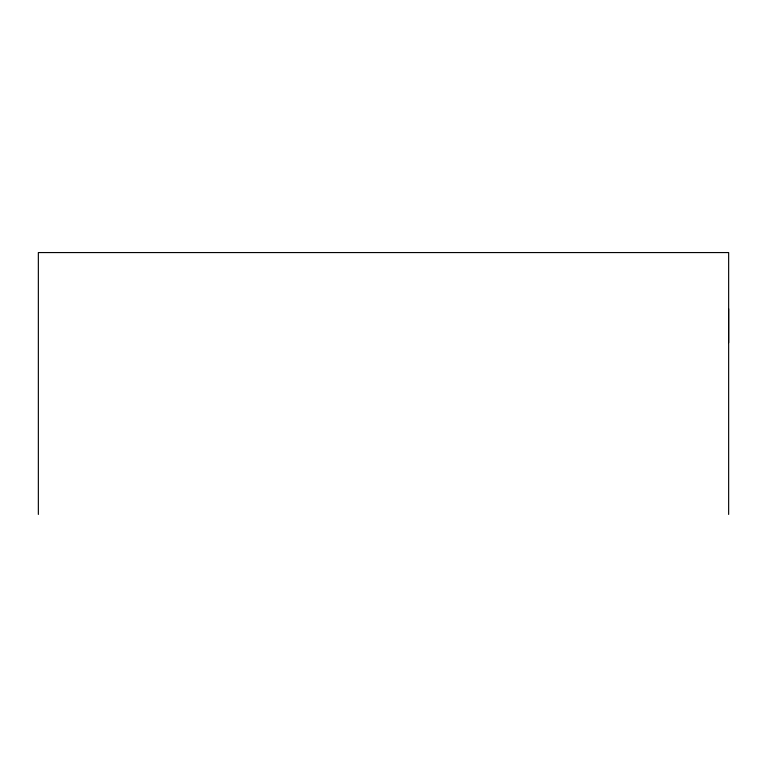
<?xml version="1.0" encoding="UTF-8"?>
<svg xmlns="http://www.w3.org/2000/svg" width="767" height="767" viewBox="0 0 767 767"><rect width="100%" height="100%" fill="white"/><g stroke="black" fill="none" stroke-linecap="round" stroke-linejoin="round"><path stroke-width="1.15" d="M728.65 342.734L728.65 308.813M728.65 514.436L728.65 252.564L38.35 252.564L38.35 514.436"/></g></svg>
